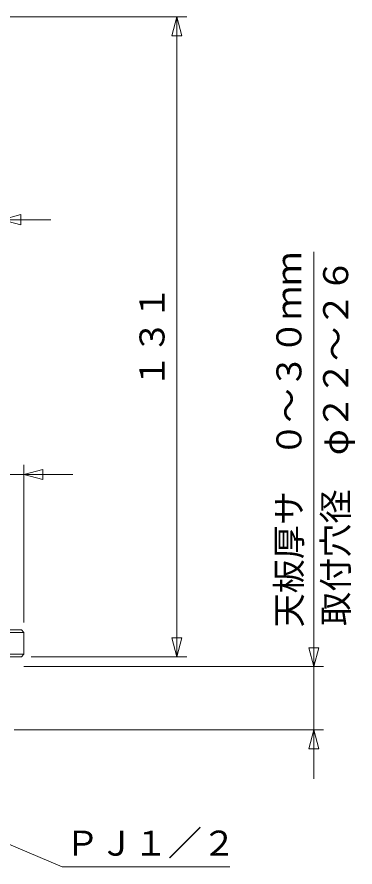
# Model space of a CAD drawing. Units: millimetres, scale not verified. Extents: x -373 to 395, y -278 to 275.
# Drawn here: x -105.8 to -36.5, y -72.1 to 102 of the extents above; entities that cross this region are included whole.
import ezdxf
from ezdxf.enums import TextEntityAlignment as Align

# ---------------------------------------------------------------- set-up
doc = ezdxf.new("R2010")
doc.units = ezdxf.units.MM
doc.header["$LTSCALE"] = 2
doc.layers.add('0-2_2', color=7, linetype='Continuous', lineweight=18)
doc.layers.add('0-3_3', color=7, linetype='Continuous', lineweight=18)
doc.styles.add('ＭＳ ゴシック', font='')
doc.styles.get('ＭＳ ゴシック').set_extended_font_data('MS Gothic')

# ---------------------------------------------------------------- blocks, each defined once
blk = doc.blocks.new('D0')
at = {"layer": '0-3_3'}
for p, q in [((-107.469, 102.035), (-71.022, 102.035)), ((-73.022, 102.035), (-71.986, 98.171)), ((-74.057, 98.171), (-71.986, 98.171)), ((-73.022, -29.065), (-74.057, -25.202)), ((-71.986, -25.202), (-74.057, -25.202)), ((-73.022, -29.065), (-71.986, -25.202)), ((-102.869, -29.065), (-71.022, -29.065))]:
    blk.add_line(p, q, dxfattribs=at)
blk.add_lwpolyline([(-73.022, -29.065), (-73.022, 102.035), (-74.057, 98.171)], dxfattribs=at)
at = {"layer": '0-3_3', "style": 'ＭＳ ゴシック'}
blk.add_text('１３１', height=5.132, rotation=90, dxfattribs=at).set_placement((-74.022, 25.985), align=Align.BOTTOM_LEFT)
blk = doc.blocks.new('D1')
at = {"layer": '0-3_3'}
for p, q in [((-44.975, -54.065), (-44.975, 53.935)), ((-44.975, -31.065), (-46.01, -27.202)), ((-43.939, -27.202), (-46.01, -27.202)), ((-44.975, -31.065), (-43.939, -27.202)), ((-104.369, -31.065), (-42.975, -31.065)), ((-106.369, -44.065), (-42.975, -44.065)), ((-44.975, -44.065), (-46.01, -47.929)), ((-44.975, -44.065), (-43.939, -47.929)), ((-46.01, -47.929), (-43.939, -47.929))]:
    blk.add_line(p, q, dxfattribs=at)
blk = doc.blocks.new('D5')
at = {"layer": '0-3_3'}
for p, q in [((-147.369, 8.277), (-151.232, 9.312)), ((-151.232, 9.312), (-151.232, 7.242)), ((-147.369, -22.065), (-147.369, 10.277)), ((-104.369, -22.065), (-104.369, 10.277)), ((-104.369, 8.277), (-100.505, 9.312)), ((-100.505, 7.242), (-100.505, 9.312)), ((-94.369, 8.277), (-176.369, 8.277)), ((-147.369, 8.277), (-151.232, 7.242)), ((-104.369, 8.277), (-100.505, 7.242))]:
    blk.add_line(p, q, dxfattribs=at)
at = {"layer": '0-3_3', "style": 'ＭＳ ゴシック'}
blk.add_text('φ４３', height=5.132, dxfattribs=at).set_placement((-176.369, 9.277), align=Align.BOTTOM_LEFT)
blk = doc.blocks.new('D6')
at = {"layer": '0-3_3'}
for p, q in [((-142.869, 60.495), (-146.732, 61.53)), ((-146.732, 61.53), (-146.732, 59.46)), ((-108.869, 60.495), (-105.005, 61.53)), ((-105.005, 59.46), (-105.005, 61.53)), ((-171.869, 60.495), (-98.869, 60.495)), ((-142.869, 60.495), (-146.732, 59.46)), ((-108.869, 60.495), (-105.005, 59.46))]:
    blk.add_line(p, q, dxfattribs=at)

msp = doc.modelspace()

# ---------------------------------------------------------------- linework, layer by layer
at = {"layer": '0-2_2'}
for p, q in [((-104.369, -24.065), (-147.369, -24.065)), ((-104.869, -23.565), (-146.869, -23.565)), ((-147.369, -28.565), (-104.369, -28.565))]:
    msp.add_line(p, q, dxfattribs=at)
msp.add_lwpolyline([(-104.869, -23.565), (-104.369, -24.065), (-104.369, -28.565), (-104.869, -29.065), (-125.869, -29.065)], dxfattribs=at)
at = {"layer": '0-3_3'}
msp.add_lwpolyline([(-115.619, -64.058), (-96.542, -72.145), (-62.219, -72.145)], dxfattribs=at)

# ---------------------------------------------------------------- block references
for name in ['D0', 'D6', 'D1', 'D5']:
    msp.add_blockref(name, (0, 0), dxfattribs=at)

# ---------------------------------------------------------------- texts
at = {"layer": '0-3_3', "style": 'ＭＳ ゴシック'}
for s, p in [('天板厚サ\u3000０～３０ｍｍ', (-45.975, -23.065)), ('取付穴径\u3000φ２２～２６', (-36.401, -22.757))]:
    msp.add_text(s, height=5.132, rotation=90, dxfattribs=at).set_placement(p, align=Align.BOTTOM_LEFT)
msp.add_text('ＰＪ１／２', height=5.132, dxfattribs=at).set_placement((-95.89, -71.363), align=Align.BOTTOM_LEFT)

doc.saveas('drawing.dxf')
